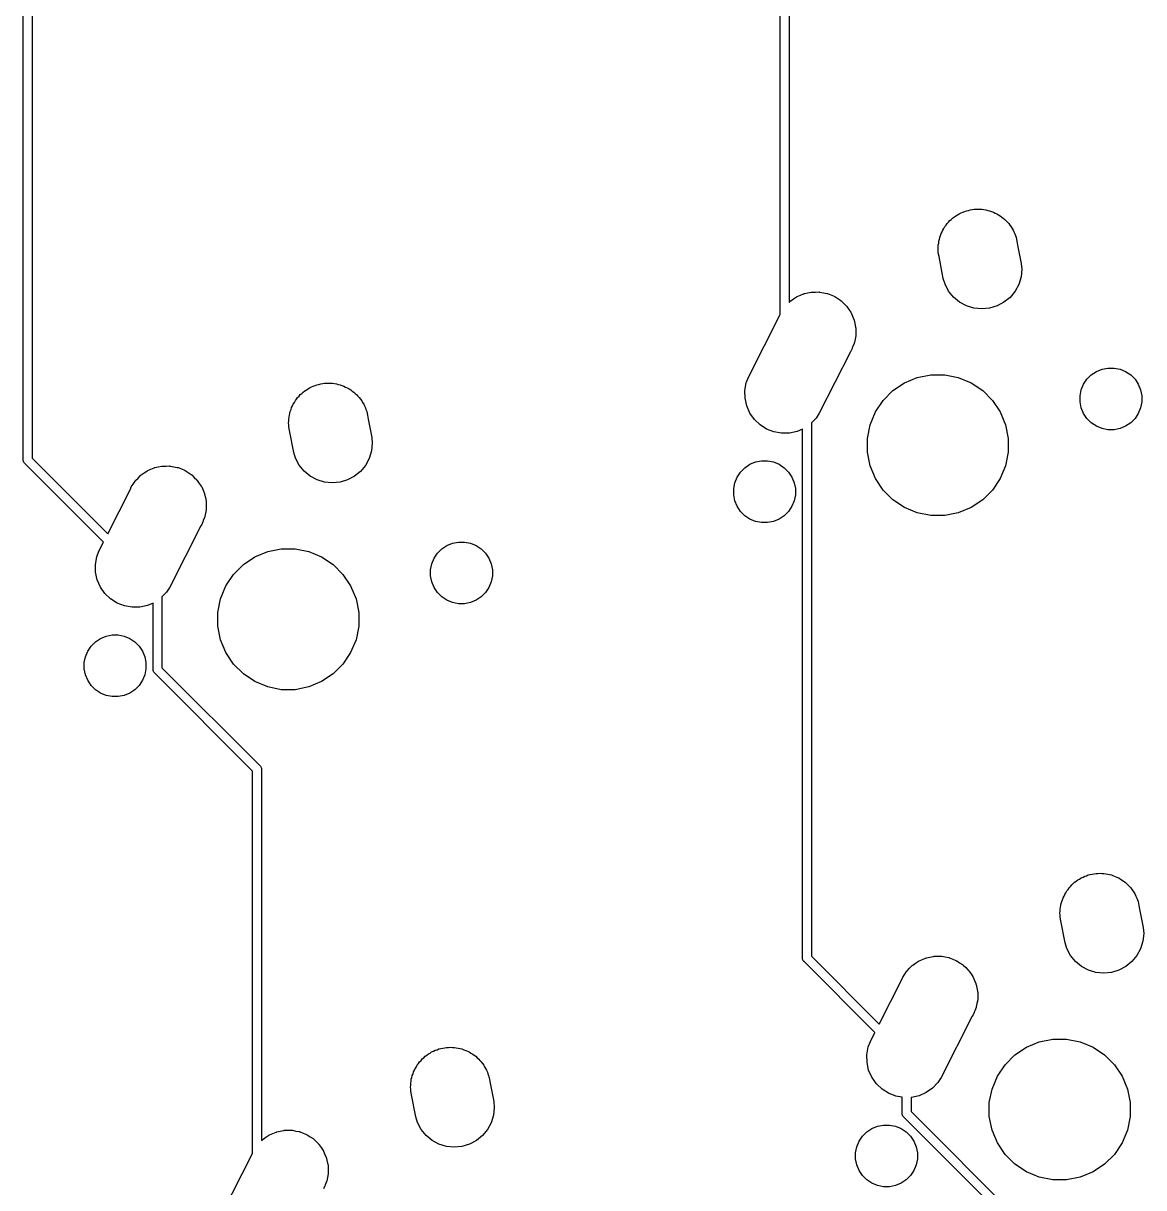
# Model space of a CAD drawing. Extents: x -26.1 to -7.5, y -7.6 to -2.2.
# Drawn here: x -14.13 to -12.88, y -4.789 to -3.49 of the extents above; entities that cross this region are included whole.
import ezdxf

# ---------------------------------------------------------------- set-up
doc = ezdxf.new("R2010")
doc.units = 0
doc.header["$MEASUREMENT"] = 0
doc.layers.add('BLACK', color=7, linetype='CONTINUOUS')

msp = doc.modelspace()

# ---------------------------------------------------------------- linework, layer by layer
at = {"layer": 'BLACK', "linetype": 'CONTINUOUS'}
for p, q in [((-13.2855, -3.81479), (-13.2855, -3.21855)), ((-13.2755, -3.21672), (-13.2755, -3.80133)), ((-14.1297, -3.97704), (-14.1297, -3.23065)), ((-14.1197, -3.22883), (-14.1197, -3.97522)), ((-13.0858, -3.70243), (-13.0837, -3.70156)), ((-13.0837, -3.70156), (-13.0817, -3.7005)), ((-13.0817, -3.7005), (-13.0797, -3.6999)), ((-13.0797, -3.6999), (-13.0778, -3.69909)), ((-13.0778, -3.69909), (-13.0756, -3.69865)), ((-13.0756, -3.69865), (-13.0734, -3.698)), ((-13.0734, -3.698), (-13.0713, -3.6978)), ((-13.0713, -3.6978), (-13.0692, -3.69739)), ((-13.0692, -3.69739), (-13.067, -3.69739)), ((-13.067, -3.69739), (-13.0647, -3.69717)), ((-13.0647, -3.69717), (-13.0626, -3.69739)), ((-13.0626, -3.69739), (-13.0605, -3.69739)), ((-13.0605, -3.69739), (-13.0583, -3.69783)), ((-13.0583, -3.69783), (-13.056, -3.69806)), ((-13.056, -3.69806), (-13.054, -3.69868)), ((-13.054, -3.69868), (-13.0519, -3.69909)), ((-13.0519, -3.69909), (-13.0498, -3.69995)), ((-13.0498, -3.69995), (-13.0477, -3.70062)), ((-13.0477, -3.70062), (-13.0458, -3.70162)), ((-13.0458, -3.70162), (-13.0439, -3.70243)), ((-13.1004, -3.7152), (-13.0993, -3.71344)), ((-13.0993, -3.71344), (-13.0977, -3.71184)), ((-13.0977, -3.71184), (-13.0962, -3.7101)), ((-13.0962, -3.7101), (-13.0946, -3.70877)), ((-13.0946, -3.70877), (-13.0931, -3.70727)), ((-13.0931, -3.70727), (-13.0912, -3.70602)), ((-13.0912, -3.70602), (-13.0895, -3.70459)), ((-13.0895, -3.70459), (-13.0876, -3.7036)), ((-13.0876, -3.7036), (-13.0858, -3.70243)), ((-13.0439, -3.70243), (-13.042, -3.70368)), ((-13.042, -3.70368), (-13.04, -3.70476)), ((-13.04, -3.70476), (-13.0384, -3.7061)), ((-13.0384, -3.7061), (-13.0366, -3.70727)), ((-13.0366, -3.70727), (-13.035, -3.70887)), ((-13.035, -3.70887), (-13.0333, -3.71031)), ((-13.0333, -3.71031), (-13.0319, -3.71195)), ((-13.0319, -3.71195), (-13.0304, -3.71344)), ((-13.0304, -3.71344), (-13.0292, -3.71532)), ((-13.1074, -3.72876), (-13.1066, -3.72667)), ((-13.1066, -3.72667), (-13.1059, -3.72451)), ((-13.1059, -3.72451), (-13.1049, -3.72265)), ((-13.1049, -3.72265), (-13.1041, -3.7207)), ((-13.1041, -3.7207), (-13.1028, -3.71882)), ((-13.1028, -3.71882), (-13.1018, -3.71683)), ((-13.1018, -3.71683), (-13.1004, -3.7152)), ((-13.0292, -3.71532), (-13.0278, -3.71708)), ((-13.0278, -3.71708), (-13.0268, -3.71894)), ((-13.0268, -3.71894), (-13.0256, -3.7207)), ((-13.0256, -3.7207), (-13.0247, -3.72279)), ((-13.0247, -3.72279), (-13.0237, -3.72479)), ((-13.0237, -3.72479), (-13.0231, -3.72681)), ((-13.0231, -3.72681), (-13.0223, -3.72876)), ((-13.1094, -3.74153), (-13.1091, -3.73943)), ((-13.1091, -3.73731), (-13.1087, -3.7351)), ((-13.1091, -3.73943), (-13.1091, -3.73731)), ((-13.1087, -3.7351), (-13.1085, -3.73285)), ((-13.1085, -3.73285), (-13.1079, -3.73083)), ((-13.1079, -3.73083), (-13.1074, -3.72876)), ((-13.0223, -3.72876), (-13.0218, -3.73098)), ((-13.0218, -3.73098), (-13.0218, -3.73105)), ((-13.0218, -3.73105), (-13.0214, -3.7331)), ((-13.0214, -3.7331), (-13.0206, -3.73731)), ((-13.0206, -3.73731), (-13.0206, -3.73739)), ((-13.0206, -3.73739), (-13.0166, -3.75778)), ((-13.1091, -3.74378), (-13.1094, -3.74153)), ((-13.1091, -3.74604), (-13.1091, -3.74378)), ((-13.1083, -3.75025), (-13.1091, -3.74604)), ((-13.1035, -3.77477), (-13.1083, -3.75025)), ((-13.016, -3.76429), (-13.0168, -3.77297)), ((-13.0166, -3.75778), (-13.016, -3.76429)), ((-13.1016, -3.78103), (-13.1035, -3.77477)), ((-13.0168, -3.77297), (-13.0194, -3.78131)), ((-13.2629, -3.79336), (-13.2593, -3.7918)), ((-13.2593, -3.7918), (-13.2589, -3.7917)), ((-13.2589, -3.7917), (-13.2584, -3.79151)), ((-13.2584, -3.79151), (-13.2546, -3.79076)), ((-13.2546, -3.79076), (-13.2508, -3.78992)), ((-13.2508, -3.78992), (-13.2503, -3.78991)), ((-13.2503, -3.78991), (-13.2499, -3.78981)), ((-13.2499, -3.78981), (-13.246, -3.78981)), ((-13.246, -3.78981), (-13.2421, -3.78973)), ((-13.2421, -3.78973), (-13.2416, -3.78981)), ((-13.2416, -3.78981), (-13.2411, -3.78981)), ((-13.2411, -3.78981), (-13.2373, -3.79057)), ((-13.2373, -3.79057), (-13.2335, -3.79125)), ((-13.2335, -3.79125), (-13.2331, -3.79142)), ((-13.2331, -3.79142), (-13.2326, -3.79151)), ((-13.2326, -3.79151), (-13.229, -3.793)), ((-13.229, -3.793), (-13.2254, -3.79441)), ((-13.0976, -3.78874), (-13.1016, -3.78103)), ((-13.092, -3.7955), (-13.0976, -3.78874)), ((-13.0235, -3.78899), (-13.0291, -3.79572)), ((-13.0194, -3.78131), (-13.0235, -3.78899)), ((-13.2755, -3.80133), (-13.2745, -3.80031)), ((-13.2745, -3.80031), (-13.2741, -3.80004)), ((-13.2741, -3.80004), (-13.2737, -3.7997)), ((-13.2737, -3.7997), (-13.2705, -3.79754)), ((-13.2705, -3.79754), (-13.2673, -3.79531)), ((-13.2673, -3.79531), (-13.2669, -3.79512)), ((-13.2669, -3.79512), (-13.2665, -3.79485)), ((-13.2665, -3.79485), (-13.2629, -3.79336)), ((-13.2254, -3.79441), (-13.225, -3.79467)), ((-13.225, -3.79467), (-13.2245, -3.79485)), ((-13.2245, -3.79485), (-13.2213, -3.79702)), ((-13.2213, -3.79702), (-13.218, -3.79911)), ((-13.218, -3.79911), (-13.2177, -3.79944)), ((-13.2177, -3.79944), (-13.2173, -3.7997)), ((-13.2173, -3.7997), (-13.2145, -3.80245)), ((-13.2145, -3.80245), (-13.2117, -3.80514)), ((-13.2117, -3.80514), (-13.2114, -3.80553)), ((-13.2114, -3.80553), (-13.2111, -3.80587)), ((-13.2111, -3.80587), (-13.2089, -3.8091)), ((-13.0853, -3.80106), (-13.092, -3.7955)), ((-13.0776, -3.8052), (-13.0853, -3.80106)), ((-13.0693, -3.80776), (-13.0776, -3.8052)), ((-13.0436, -3.80532), (-13.0519, -3.80782)), ((-13.0359, -3.80123), (-13.0436, -3.80532)), ((-13.0291, -3.79572), (-13.0359, -3.80123)), ((-13.3209, -3.88488), (-13.2858, -3.81558)), ((-13.2858, -3.81558), (-13.2855, -3.81479)), ((-13.2089, -3.8091), (-13.2067, -3.81229)), ((-13.2067, -3.81229), (-13.2065, -3.81273)), ((-13.2065, -3.81273), (-13.2063, -3.81312)), ((-13.2063, -3.81312), (-13.2048, -3.81672)), ((-13.2048, -3.81672), (-13.2032, -3.82028)), ((-13.0606, -3.80865), (-13.0693, -3.80776)), ((-13.0519, -3.80782), (-13.0606, -3.80865)), ((-13.2032, -3.82028), (-13.2031, -3.82074)), ((-13.2031, -3.82074), (-13.2029, -3.82118)), ((-13.2029, -3.82118), (-13.2022, -3.825)), ((-13.2022, -3.825), (-13.2013, -3.8288)), ((-13.2013, -3.8288), (-13.2013, -3.82927)), ((-13.2013, -3.82927), (-13.2012, -3.82974)), ((-13.2012, -3.82974), (-13.2012, -3.83363)), ((-13.202, -3.84228), (-13.2027, -3.84611)), ((-13.2012, -3.83847), (-13.202, -3.84228)), ((-13.2012, -3.83363), (-13.2011, -3.83752)), ((-13.2011, -3.83752), (-13.2012, -3.83799)), ((-13.2012, -3.83799), (-13.2012, -3.83847)), ((-13.2072, -3.85651), (-13.2419, -3.92495)), ((-13.2063, -3.85508), (-13.2072, -3.85651)), ((-13.2052, -3.85263), (-13.2063, -3.85508)), ((-13.205, -3.8522), (-13.2052, -3.85263)), ((-13.2044, -3.85061), (-13.205, -3.8522)), ((-13.2029, -3.84702), (-13.2044, -3.85061)), ((-13.2028, -3.84656), (-13.2029, -3.84702)), ((-13.2027, -3.84611), (-13.2028, -3.84656)), ((-13.1326, -3.88526), (-13.1174, -3.88224)), ((-13.1174, -3.88224), (-13.102, -3.88224)), ((-13.102, -3.88224), (-13.0868, -3.88526)), ((-12.9433, -3.88702), (-12.9385, -3.88222)), ((-12.9385, -3.88222), (-12.9328, -3.87845)), ((-12.9328, -3.87845), (-12.9265, -3.87586)), ((-12.9265, -3.87586), (-12.9199, -3.87453)), ((-12.9199, -3.87453), (-12.9131, -3.87453)), ((-12.9131, -3.87453), (-12.9064, -3.87586)), ((-12.9064, -3.87586), (-12.9002, -3.87845)), ((-12.9002, -3.87845), (-12.8945, -3.88222)), ((-12.8945, -3.88222), (-12.8897, -3.88702)), ((-13.812, -3.89771), (-13.8103, -3.89654)), ((-13.8103, -3.89654), (-13.8082, -3.89567)), ((-13.8082, -3.89567), (-13.8062, -3.89462)), ((-13.8062, -3.89462), (-13.8042, -3.89401)), ((-13.8042, -3.89401), (-13.8022, -3.8932)), ((-13.8022, -3.8932), (-13.8, -3.89276)), ((-13.8, -3.89276), (-13.7978, -3.89211)), ((-13.7978, -3.89211), (-13.7957, -3.89191)), ((-13.7957, -3.89191), (-13.7937, -3.8915)), ((-13.7937, -3.8915), (-13.7914, -3.8915)), ((-13.7914, -3.8915), (-13.7891, -3.89129)), ((-13.7891, -3.89129), (-13.787, -3.8915)), ((-13.787, -3.8915), (-13.7849, -3.8915)), ((-13.7849, -3.8915), (-13.7827, -3.89194)), ((-13.7827, -3.89194), (-13.7805, -3.89217)), ((-13.7805, -3.89217), (-13.7784, -3.89279)), ((-13.7784, -3.89279), (-13.7764, -3.8932)), ((-13.7764, -3.8932), (-13.7743, -3.89407)), ((-13.7743, -3.89407), (-13.7721, -3.89473)), ((-13.7721, -3.89473), (-13.7703, -3.89573)), ((-13.7703, -3.89573), (-13.7683, -3.89654)), ((-13.7683, -3.89654), (-13.7664, -3.8978)), ((-13.3248, -3.89956), (-13.3233, -3.89097)), ((-13.3233, -3.89097), (-13.3209, -3.88488)), ((-13.1597, -3.89977), (-13.1469, -3.89118)), ((-13.1469, -3.89118), (-13.1326, -3.88526)), ((-13.0868, -3.88526), (-13.0725, -3.89118)), ((-13.0725, -3.89118), (-13.0596, -3.89977)), ((-12.9496, -3.89893), (-12.947, -3.89266)), ((-12.947, -3.89266), (-12.9433, -3.88702)), ((-12.8897, -3.88702), (-12.886, -3.89266)), ((-12.886, -3.89266), (-12.8834, -3.89893)), ((-13.8262, -3.91094), (-13.8249, -3.90931)), ((-13.8249, -3.90931), (-13.8237, -3.90756)), ((-13.8237, -3.90756), (-13.8221, -3.90596)), ((-13.8221, -3.90596), (-13.8207, -3.90421)), ((-13.8207, -3.90421), (-13.819, -3.90288)), ((-13.819, -3.90288), (-13.8175, -3.90139)), ((-13.8175, -3.90139), (-13.8157, -3.90013)), ((-13.8157, -3.90013), (-13.8139, -3.8987)), ((-13.8139, -3.8987), (-13.812, -3.89771)), ((-13.7664, -3.8978), (-13.7644, -3.89887)), ((-13.7644, -3.89887), (-13.7628, -3.90022)), ((-13.7628, -3.90022), (-13.7611, -3.90139)), ((-13.7611, -3.90139), (-13.7595, -3.90299)), ((-13.7595, -3.90299), (-13.7577, -3.90443)), ((-13.7577, -3.90443), (-13.7564, -3.90606)), ((-13.7564, -3.90606), (-13.7549, -3.90756)), ((-13.7549, -3.90756), (-13.7536, -3.90944)), ((-13.7536, -3.90944), (-13.7522, -3.91119)), ((-13.3246, -3.90828), (-13.3248, -3.89956)), ((-13.3228, -3.9168), (-13.3246, -3.90828)), ((-13.1707, -3.9107), (-13.1597, -3.89977)), ((-13.0596, -3.89977), (-13.0487, -3.9107)), ((-12.9509, -3.90559), (-12.9496, -3.89893)), ((-12.9509, -3.91237), (-12.9509, -3.90559)), ((-12.8834, -3.89893), (-12.882, -3.90559)), ((-12.882, -3.90559), (-12.882, -3.91237)), ((-13.8323, -3.92494), (-13.8319, -3.92287)), ((-13.8319, -3.92287), (-13.831, -3.92078)), ((-13.831, -3.92078), (-13.8304, -3.91862)), ((-13.8304, -3.91862), (-13.8294, -3.91676)), ((-13.8294, -3.91676), (-13.8285, -3.91481)), ((-13.8285, -3.91481), (-13.8273, -3.91293)), ((-13.8273, -3.91293), (-13.8262, -3.91094)), ((-13.7522, -3.91119), (-13.7512, -3.91306)), ((-13.7512, -3.91306), (-13.75, -3.91481)), ((-13.75, -3.91481), (-13.7492, -3.9169)), ((-13.7492, -3.9169), (-13.7481, -3.9189)), ((-13.7481, -3.9189), (-13.7475, -3.92092)), ((-13.7475, -3.92092), (-13.7467, -3.92287)), ((-13.7467, -3.92287), (-13.7463, -3.92509)), ((-13.3192, -3.92479), (-13.3228, -3.9168)), ((-13.1792, -3.92356), (-13.1707, -3.9107)), ((-13.0487, -3.9107), (-13.0401, -3.92356)), ((-12.9496, -3.91903), (-12.9509, -3.91237)), ((-12.947, -3.9253), (-12.9496, -3.91903)), ((-12.8834, -3.91903), (-12.886, -3.9253)), ((-12.882, -3.91237), (-12.8834, -3.91903)), ((-13.8338, -3.93564), (-13.8336, -3.93354)), ((-13.8336, -3.93789), (-13.8338, -3.93564)), ((-13.8336, -3.93143), (-13.8331, -3.92921)), ((-13.8336, -3.93354), (-13.8336, -3.93143)), ((-13.8331, -3.92921), (-13.8329, -3.92696)), ((-13.8329, -3.92696), (-13.8323, -3.92494)), ((-13.7463, -3.92509), (-13.7462, -3.92516)), ((-13.7462, -3.92516), (-13.7458, -3.92721)), ((-13.7458, -3.92721), (-13.745, -3.93143)), ((-13.745, -3.93143), (-13.745, -3.93151)), ((-13.745, -3.93151), (-13.741, -3.9519)), ((-13.3142, -3.93194), (-13.3192, -3.92479)), ((-13.3079, -3.93797), (-13.3142, -3.93194)), ((-13.2455, -3.93047), (-13.2505, -3.93578)), ((-13.2505, -3.93578), (-13.2505, -4.53081)), ((-13.2419, -3.92495), (-13.2455, -3.93047)), ((-13.1852, -3.93785), (-13.1792, -3.92356)), ((-13.0401, -3.92356), (-13.0342, -3.93785)), ((-12.9433, -3.93094), (-12.947, -3.9253)), ((-12.9385, -3.93574), (-12.9433, -3.93094)), ((-12.9328, -3.93951), (-12.9385, -3.93574)), ((-12.8945, -3.93574), (-12.9002, -3.93951)), ((-12.8897, -3.93094), (-12.8945, -3.93574)), ((-12.886, -3.9253), (-12.8897, -3.93094)), ((-13.8336, -3.94015), (-13.8336, -3.93789)), ((-13.8328, -3.94437), (-13.8336, -3.94015)), ((-13.828, -3.96888), (-13.8328, -3.94437)), ((-13.3006, -3.94266), (-13.3079, -3.93797)), ((-13.2925, -3.94583), (-13.3006, -3.94266)), ((-13.2839, -3.94735), (-13.2925, -3.94583)), ((-13.2751, -3.94716), (-13.2839, -3.94735)), ((-13.2666, -3.94528), (-13.2751, -3.94716)), ((-13.2605, -3.9426), (-13.2666, -3.94528)), ((-13.2605, -4.53264), (-13.2605, -3.9426)), ((-13.1882, -3.95301), (-13.1852, -3.93785)), ((-13.0342, -3.93785), (-13.0312, -3.95301)), ((-12.9265, -3.94211), (-12.9328, -3.93951)), ((-12.9199, -3.94343), (-12.9265, -3.94211)), ((-12.9131, -3.94343), (-12.9199, -3.94343)), ((-12.9064, -3.94211), (-12.9131, -3.94343)), ((-12.9002, -3.93951), (-12.9064, -3.94211)), ((-13.7404, -3.95841), (-13.7413, -3.96709)), ((-13.741, -3.9519), (-13.7404, -3.95841)), ((-13.1882, -3.96848), (-13.1882, -3.95301)), ((-13.0312, -3.95301), (-13.0312, -3.96848)), ((-13.8261, -3.97515), (-13.828, -3.96888)), ((-13.7413, -3.96709), (-13.7438, -3.97543)), ((-13.1852, -3.98364), (-13.1882, -3.96848)), ((-13.0312, -3.96848), (-13.0342, -3.98364)), ((-14.1297, -3.97729), (-14.1297, -3.97704)), ((-14.1297, -3.97753), (-14.1297, -3.97729)), ((-14.1296, -3.97827), (-14.1297, -3.97753)), ((-14.1293, -3.97921), (-14.1296, -3.97827)), ((-14.1289, -3.98008), (-14.1293, -3.97921)), ((-14.1283, -3.98084), (-14.1289, -3.98008)), ((-14.1281, -3.981), (-14.1283, -3.98084)), ((-14.0402, -4.06883), (-14.1281, -3.981)), ((-14.1197, -3.97522), (-14.0355, -4.05945)), ((-13.9909, -3.98897), (-13.9873, -3.98748)), ((-13.9873, -3.98748), (-13.9838, -3.98591)), ((-13.9838, -3.98591), (-13.9833, -3.98581)), ((-13.9833, -3.98581), (-13.9829, -3.98563)), ((-13.9829, -3.98563), (-13.9791, -3.98487)), ((-13.9791, -3.98487), (-13.9753, -3.98403)), ((-13.9753, -3.98403), (-13.9748, -3.98402)), ((-13.9748, -3.98402), (-13.9743, -3.98393)), ((-13.9743, -3.98393), (-13.9704, -3.98393)), ((-13.9704, -3.98393), (-13.9665, -3.98384)), ((-13.9665, -3.98384), (-13.9661, -3.98393)), ((-13.9661, -3.98393), (-13.9656, -3.98393)), ((-13.9656, -3.98393), (-13.9618, -3.98469)), ((-13.9618, -3.98469), (-13.958, -3.98536)), ((-13.958, -3.98536), (-13.9575, -3.98554)), ((-13.9575, -3.98554), (-13.957, -3.98563)), ((-13.957, -3.98563), (-13.9534, -3.98712)), ((-13.9534, -3.98712), (-13.9498, -3.98853)), ((-13.822, -3.98286), (-13.8261, -3.97515)), ((-13.8165, -3.98962), (-13.822, -3.98286)), ((-13.748, -3.98311), (-13.7535, -3.98983)), ((-13.7438, -3.97543), (-13.748, -3.98311)), ((-13.3296, -3.99055), (-13.3248, -3.98575)), ((-13.3248, -3.98575), (-13.3192, -3.98198)), ((-13.3192, -3.98198), (-13.3129, -3.97938)), ((-13.3129, -3.97938), (-13.3063, -3.97806)), ((-13.3063, -3.97806), (-13.2995, -3.97806)), ((-13.2995, -3.97806), (-13.2928, -3.97938)), ((-13.2928, -3.97938), (-13.2865, -3.98198)), ((-13.2865, -3.98198), (-13.2809, -3.98575)), ((-13.2809, -3.98575), (-13.2761, -3.99055)), ((-13.1792, -3.99793), (-13.1852, -3.98364)), ((-13.0342, -3.98364), (-13.0401, -3.99793)), ((-14.007, -4.004), (-14.005, -4.00073)), ((-14.005, -4.00073), (-14.0046, -4.00038)), ((-14.0046, -4.00038), (-14.0044, -3.99998)), ((-14.0044, -3.99998), (-14.0016, -3.99723)), ((-14.0016, -3.99723), (-13.9989, -3.99443)), ((-13.9989, -3.99443), (-13.9985, -3.99415)), ((-13.9985, -3.99415), (-13.9982, -3.99381)), ((-13.9982, -3.99381), (-13.995, -3.99165)), ((-13.995, -3.99165), (-13.9918, -3.98943)), ((-13.9918, -3.98943), (-13.9913, -3.98923)), ((-13.9913, -3.98923), (-13.9909, -3.98897)), ((-13.9498, -3.98853), (-13.9494, -3.98878)), ((-13.9494, -3.98878), (-13.949, -3.98897)), ((-13.949, -3.98897), (-13.9457, -3.99113)), ((-13.9457, -3.99113), (-13.9425, -3.99322)), ((-13.9425, -3.99322), (-13.9421, -3.99355)), ((-13.9421, -3.99355), (-13.9417, -3.99381)), ((-13.9417, -3.99381), (-13.939, -3.99657)), ((-13.939, -3.99657), (-13.9362, -3.99926)), ((-13.9362, -3.99926), (-13.9359, -3.99965)), ((-13.9359, -3.99965), (-13.9356, -3.99998)), ((-13.9356, -3.99998), (-13.9334, -4.00322)), ((-13.8098, -3.99518), (-13.8165, -3.98962)), ((-13.8021, -3.99931), (-13.8098, -3.99518)), ((-13.7937, -4.00188), (-13.8021, -3.99931)), ((-13.768, -3.99943), (-13.7764, -4.00194)), ((-13.7603, -3.99534), (-13.768, -3.99943)), ((-13.7535, -3.98983), (-13.7603, -3.99534)), ((-13.336, -4.00246), (-13.3334, -3.99619)), ((-13.3334, -3.99619), (-13.3296, -3.99055)), ((-13.2761, -3.99055), (-13.2723, -3.99619)), ((-13.2723, -3.99619), (-13.2697, -4.00246)), ((-13.1707, -4.01078), (-13.1792, -3.99793)), ((-13.0401, -3.99793), (-13.0487, -4.01078)), ((-14.0355, -4.05945), (-14.0102, -4.0097)), ((-14.0102, -4.0097), (-14.0092, -4.00724)), ((-14.0092, -4.00724), (-14.007, -4.004)), ((-13.9334, -4.00322), (-13.9312, -4.0064)), ((-13.9312, -4.0064), (-13.931, -4.00684)), ((-13.931, -4.00684), (-13.9307, -4.00724)), ((-13.9307, -4.00724), (-13.9292, -4.01083)), ((-13.9292, -4.01083), (-13.9277, -4.01439)), ((-13.7851, -4.00276), (-13.7937, -4.00188)), ((-13.7764, -4.00194), (-13.7851, -4.00276)), ((-13.3373, -4.00911), (-13.336, -4.00246)), ((-13.3373, -4.0159), (-13.3373, -4.00911)), ((-13.2697, -4.00246), (-13.2684, -4.00911)), ((-13.2684, -4.00911), (-13.2684, -4.0159)), ((-13.1597, -4.02172), (-13.1707, -4.01078)), ((-13.0487, -4.01078), (-13.0596, -4.02172)), ((-13.9277, -4.01439), (-13.9275, -4.01486)), ((-13.9275, -4.01486), (-13.9274, -4.0153)), ((-13.9274, -4.0153), (-13.9266, -4.01911)), ((-13.9266, -4.01911), (-13.9258, -4.02291)), ((-13.9258, -4.02291), (-13.9258, -4.02339)), ((-13.9258, -4.02339), (-13.9257, -4.02386)), ((-13.9257, -4.02386), (-13.9257, -4.02775)), ((-13.336, -4.02256), (-13.3373, -4.0159)), ((-13.3334, -4.02883), (-13.336, -4.02256)), ((-13.2697, -4.02256), (-13.2723, -4.02883)), ((-13.2684, -4.0159), (-13.2697, -4.02256)), ((-13.1469, -4.03031), (-13.1597, -4.02172)), ((-13.0596, -4.02172), (-13.0725, -4.03031)), ((-13.9264, -4.03639), (-13.9271, -4.04022)), ((-13.9257, -4.03258), (-13.9264, -4.03639)), ((-13.9257, -4.02775), (-13.9256, -4.03163)), ((-13.9256, -4.03163), (-13.9257, -4.0321)), ((-13.9257, -4.0321), (-13.9257, -4.03258)), ((-13.3296, -4.03447), (-13.3334, -4.02883)), ((-13.3248, -4.03927), (-13.3296, -4.03447)), ((-13.3192, -4.04304), (-13.3248, -4.03927)), ((-13.2809, -4.03927), (-13.2865, -4.04304)), ((-13.2761, -4.03447), (-13.2809, -4.03927)), ((-13.2723, -4.02883), (-13.2761, -4.03447)), ((-13.1326, -4.03623), (-13.1469, -4.03031)), ((-13.1174, -4.03924), (-13.1326, -4.03623)), ((-13.102, -4.03924), (-13.1174, -4.03924)), ((-13.0868, -4.03623), (-13.102, -4.03924)), ((-13.0725, -4.03031), (-13.0868, -4.03623)), ((-13.9317, -4.05062), (-13.9664, -4.11907)), ((-13.9307, -4.0492), (-13.9317, -4.05062)), ((-13.9297, -4.04674), (-13.9307, -4.0492)), ((-13.9295, -4.04632), (-13.9297, -4.04674)), ((-13.9289, -4.04473), (-13.9295, -4.04632)), ((-13.9274, -4.04114), (-13.9289, -4.04473)), ((-13.9273, -4.04067), (-13.9274, -4.04114)), ((-13.9271, -4.04022), (-13.9273, -4.04067)), ((-13.3129, -4.04563), (-13.3192, -4.04304)), ((-13.3063, -4.04696), (-13.3129, -4.04563)), ((-13.2995, -4.04696), (-13.3063, -4.04696)), ((-13.2928, -4.04563), (-13.2995, -4.04696)), ((-13.2865, -4.04304), (-13.2928, -4.04563)), ((-14.0454, -4.07899), (-14.0402, -4.06883)), ((-13.857, -4.07937), (-13.8419, -4.07636)), ((-13.8419, -4.07636), (-13.8264, -4.07636)), ((-13.8264, -4.07636), (-13.8112, -4.07937)), ((-13.6677, -4.08113), (-13.6629, -4.07634)), ((-13.6629, -4.07634), (-13.6573, -4.07257)), ((-13.6573, -4.07257), (-13.651, -4.06997)), ((-13.651, -4.06997), (-13.6443, -4.06865)), ((-13.6443, -4.06865), (-13.6375, -4.06865)), ((-13.6375, -4.06865), (-13.6309, -4.06997)), ((-13.6309, -4.06997), (-13.6246, -4.07257)), ((-13.6246, -4.07257), (-13.619, -4.07634)), ((-13.619, -4.07634), (-13.6142, -4.08113)), ((-14.0493, -4.09367), (-14.0478, -4.08508)), ((-14.0478, -4.08508), (-14.0454, -4.07899)), ((-13.8842, -4.09388), (-13.8713, -4.08529)), ((-13.8713, -4.08529), (-13.857, -4.07937)), ((-13.8112, -4.07937), (-13.7969, -4.08529)), ((-13.7969, -4.08529), (-13.7841, -4.09388)), ((-13.6741, -4.09305), (-13.6715, -4.08678)), ((-13.6715, -4.08678), (-13.6677, -4.08113)), ((-13.6142, -4.08113), (-13.6104, -4.08678)), ((-13.6104, -4.08678), (-13.6078, -4.09305)), ((-14.0491, -4.1024), (-14.0493, -4.09367)), ((-14.0472, -4.11092), (-14.0491, -4.1024)), ((-13.8951, -4.10482), (-13.8842, -4.09388)), ((-13.7841, -4.09388), (-13.7732, -4.10482)), ((-13.6754, -4.0997), (-13.6741, -4.09305)), ((-13.6754, -4.10649), (-13.6754, -4.0997)), ((-13.6078, -4.09305), (-13.6065, -4.0997)), ((-13.6065, -4.0997), (-13.6065, -4.10649)), ((-14.0437, -4.1189), (-14.0472, -4.11092)), ((-13.9096, -4.13196), (-13.9037, -4.11767)), ((-13.9037, -4.11767), (-13.8951, -4.10482)), ((-13.7732, -4.10482), (-13.7646, -4.11767)), ((-13.7646, -4.11767), (-13.7586, -4.13196)), ((-13.6741, -4.11314), (-13.6754, -4.10649)), ((-13.6715, -4.11941), (-13.6741, -4.11314)), ((-13.6078, -4.11314), (-13.6104, -4.11941)), ((-13.6065, -4.10649), (-13.6078, -4.11314)), ((-14.0387, -4.12605), (-14.0437, -4.1189)), ((-14.0324, -4.13209), (-14.0387, -4.12605)), ((-13.9699, -4.12458), (-13.975, -4.12989)), ((-13.975, -4.12989), (-13.975, -4.20894)), ((-13.9664, -4.11907), (-13.9699, -4.12458)), ((-13.6677, -4.12505), (-13.6715, -4.11941)), ((-13.6629, -4.12985), (-13.6677, -4.12505)), ((-13.6573, -4.13362), (-13.6629, -4.12985)), ((-13.619, -4.12985), (-13.6246, -4.13362)), ((-13.6142, -4.12505), (-13.619, -4.12985)), ((-13.6104, -4.11941), (-13.6142, -4.12505)), ((-14.025, -4.13678), (-14.0324, -4.13209)), ((-14.0169, -4.13994), (-14.025, -4.13678)), ((-14.0083, -4.14146), (-14.0169, -4.13994)), ((-13.9996, -4.14128), (-14.0083, -4.14146)), ((-13.9911, -4.13939), (-13.9996, -4.14128)), ((-13.985, -4.13672), (-13.9911, -4.13939)), ((-13.985, -4.21077), (-13.985, -4.13672)), ((-13.9126, -4.14713), (-13.9096, -4.13196)), ((-13.7586, -4.13196), (-13.7556, -4.14713)), ((-13.651, -4.13622), (-13.6573, -4.13362)), ((-13.6443, -4.13754), (-13.651, -4.13622)), ((-13.6375, -4.13754), (-13.6443, -4.13754)), ((-13.6309, -4.13622), (-13.6375, -4.13754)), ((-13.6246, -4.13362), (-13.6309, -4.13622)), ((-13.9126, -4.16259), (-13.9126, -4.14713)), ((-13.7556, -4.14713), (-13.7556, -4.16259)), ((-13.9096, -4.17776), (-13.9126, -4.16259)), ((-13.7556, -4.16259), (-13.7586, -4.17776)), ((-14.0541, -4.18466), (-14.0493, -4.17986)), ((-14.0493, -4.17986), (-14.0436, -4.17609)), ((-14.0436, -4.17609), (-14.0374, -4.1735)), ((-14.0374, -4.1735), (-14.0307, -4.17217)), ((-14.0307, -4.17217), (-14.0239, -4.17217)), ((-14.0239, -4.17217), (-14.0173, -4.1735)), ((-14.0173, -4.1735), (-14.011, -4.17609)), ((-14.011, -4.17609), (-14.0054, -4.17986)), ((-14.0054, -4.17986), (-14.0006, -4.18466)), ((-13.9037, -4.19204), (-13.9096, -4.17776)), ((-13.7586, -4.17776), (-13.7646, -4.19204)), ((-14.0604, -4.19657), (-14.0578, -4.1903)), ((-14.0578, -4.1903), (-14.0541, -4.18466)), ((-14.0006, -4.18466), (-13.9968, -4.1903)), ((-13.9968, -4.1903), (-13.9942, -4.19657)), ((-13.8951, -4.2049), (-13.9037, -4.19204)), ((-13.7646, -4.19204), (-13.7732, -4.2049)), ((-14.0618, -4.20323), (-14.0604, -4.19657)), ((-14.0618, -4.21002), (-14.0618, -4.20323)), ((-13.9942, -4.19657), (-13.9929, -4.20323)), ((-13.9929, -4.20323), (-13.9929, -4.21002)), ((-13.8842, -4.21583), (-13.8951, -4.2049)), ((-13.7732, -4.2049), (-13.7841, -4.21583)), ((-14.0604, -4.21667), (-14.0618, -4.21002)), ((-14.0578, -4.22294), (-14.0604, -4.21667)), ((-13.9942, -4.21667), (-13.9968, -4.22294)), ((-13.9929, -4.21002), (-13.9942, -4.21667)), ((-13.985, -4.21101), (-13.985, -4.21077)), ((-13.985, -4.21126), (-13.985, -4.21101)), ((-13.9849, -4.21199), (-13.985, -4.21126)), ((-13.9846, -4.21293), (-13.9849, -4.21199)), ((-13.9842, -4.2138), (-13.9846, -4.21293)), ((-13.9835, -4.21456), (-13.9842, -4.2138)), ((-13.9833, -4.21472), (-13.9835, -4.21456)), ((-13.8739, -4.32417), (-13.9833, -4.21472)), ((-13.975, -4.20894), (-13.8655, -4.31839)), ((-13.8713, -4.22442), (-13.8842, -4.21583)), ((-13.7841, -4.21583), (-13.7969, -4.22442)), ((-14.0541, -4.22858), (-14.0578, -4.22294)), ((-14.0493, -4.23338), (-14.0541, -4.22858)), ((-14.0436, -4.23715), (-14.0493, -4.23338)), ((-14.0054, -4.23338), (-14.011, -4.23715)), ((-14.0006, -4.22858), (-14.0054, -4.23338)), ((-13.9968, -4.22294), (-14.0006, -4.22858)), ((-13.857, -4.23034), (-13.8713, -4.22442)), ((-13.8419, -4.23336), (-13.857, -4.23034)), ((-13.8264, -4.23336), (-13.8419, -4.23336)), ((-13.8112, -4.23034), (-13.8264, -4.23336)), ((-13.7969, -4.22442), (-13.8112, -4.23034)), ((-14.0374, -4.23975), (-14.0436, -4.23715)), ((-14.0307, -4.24107), (-14.0374, -4.23975)), ((-14.0239, -4.24107), (-14.0307, -4.24107)), ((-14.0173, -4.23975), (-14.0239, -4.24107)), ((-14.011, -4.23715), (-14.0173, -4.23975)), ((-13.8739, -4.7499), (-13.8739, -4.32417)), ((-13.8655, -4.31839), (-13.8653, -4.31855)), ((-13.8653, -4.31855), (-13.8647, -4.31931)), ((-13.8647, -4.31931), (-13.8643, -4.32018)), ((-13.8643, -4.32018), (-13.864, -4.32112)), ((-13.864, -4.32112), (-13.8639, -4.32185)), ((-13.8639, -4.32185), (-13.8639, -4.3221)), ((-13.8639, -4.3221), (-13.8639, -4.32235)), ((-13.8639, -4.32235), (-13.8639, -4.73645)), ((-12.9477, -4.44256), (-12.9457, -4.4415)), ((-12.9457, -4.4415), (-12.9437, -4.4409)), ((-12.9437, -4.4409), (-12.9418, -4.44009)), ((-12.9418, -4.44009), (-12.9396, -4.43965)), ((-12.9396, -4.43965), (-12.9374, -4.439)), ((-12.9374, -4.439), (-12.9353, -4.4388)), ((-12.9353, -4.4388), (-12.9332, -4.43839)), ((-12.9332, -4.43839), (-12.931, -4.43839)), ((-12.931, -4.43839), (-12.9287, -4.43817)), ((-12.9287, -4.43817), (-12.9266, -4.43839)), ((-12.9266, -4.43839), (-12.9245, -4.43839)), ((-12.9245, -4.43839), (-12.9223, -4.43883)), ((-12.9223, -4.43883), (-12.92, -4.43906)), ((-12.92, -4.43906), (-12.918, -4.43968)), ((-12.918, -4.43968), (-12.9159, -4.44009)), ((-12.9159, -4.44009), (-12.9138, -4.44095)), ((-12.9138, -4.44095), (-12.9117, -4.44162)), ((-12.9117, -4.44162), (-12.9098, -4.44262)), ((-12.9644, -4.4562), (-12.9633, -4.45444)), ((-12.9633, -4.45444), (-12.9617, -4.45284)), ((-12.9617, -4.45284), (-12.9602, -4.4511)), ((-12.9602, -4.4511), (-12.9586, -4.44977)), ((-12.9586, -4.44977), (-12.9571, -4.44827)), ((-12.9571, -4.44827), (-12.9552, -4.44702)), ((-12.9552, -4.44702), (-12.9535, -4.44559)), ((-12.9535, -4.44559), (-12.9516, -4.4446)), ((-12.9516, -4.4446), (-12.9498, -4.44343)), ((-12.9498, -4.44343), (-12.9477, -4.44256)), ((-12.9098, -4.44262), (-12.9079, -4.44343)), ((-12.9079, -4.44343), (-12.906, -4.44468)), ((-12.906, -4.44468), (-12.904, -4.44576)), ((-12.904, -4.44576), (-12.9024, -4.4471)), ((-12.9024, -4.4471), (-12.9006, -4.44827)), ((-12.9006, -4.44827), (-12.899, -4.44987)), ((-12.899, -4.44987), (-12.8973, -4.45131)), ((-12.8973, -4.45131), (-12.8959, -4.45295)), ((-12.8959, -4.45295), (-12.8944, -4.45444)), ((-12.8944, -4.45444), (-12.8932, -4.45632)), ((-12.9714, -4.46976), (-12.9706, -4.46767)), ((-12.9706, -4.46767), (-12.9699, -4.46551)), ((-12.9699, -4.46551), (-12.9689, -4.46365)), ((-12.9689, -4.46365), (-12.9681, -4.4617)), ((-12.9681, -4.4617), (-12.9668, -4.45982)), ((-12.9668, -4.45982), (-12.9658, -4.45782)), ((-12.9658, -4.45782), (-12.9644, -4.4562)), ((-12.8932, -4.45632), (-12.8918, -4.45808)), ((-12.8918, -4.45808), (-12.8908, -4.45994)), ((-12.8908, -4.45994), (-12.8896, -4.4617)), ((-12.8896, -4.4617), (-12.8887, -4.46379)), ((-12.8887, -4.46379), (-12.8877, -4.46579)), ((-12.8877, -4.46579), (-12.8871, -4.46781)), ((-12.8871, -4.46781), (-12.8863, -4.46976)), ((-12.9734, -4.48253), (-12.9731, -4.48043)), ((-12.9731, -4.47831), (-12.9727, -4.4761)), ((-12.9731, -4.48043), (-12.9731, -4.47831)), ((-12.9727, -4.4761), (-12.9725, -4.47385)), ((-12.9725, -4.47385), (-12.9719, -4.47183)), ((-12.9719, -4.47183), (-12.9714, -4.46976)), ((-12.8863, -4.46976), (-12.8858, -4.47198)), ((-12.8858, -4.47198), (-12.8858, -4.47205)), ((-12.8858, -4.47205), (-12.8854, -4.4741)), ((-12.8854, -4.4741), (-12.8846, -4.47831)), ((-12.8846, -4.47831), (-12.8846, -4.47839)), ((-12.8846, -4.47839), (-12.8806, -4.49878)), ((-12.9731, -4.48478), (-12.9734, -4.48253)), ((-12.9731, -4.48704), (-12.9731, -4.48478)), ((-12.9723, -4.49125), (-12.9731, -4.48704)), ((-12.9675, -4.51577), (-12.9723, -4.49125)), ((-12.88, -4.50529), (-12.8808, -4.51397)), ((-12.8806, -4.49878), (-12.88, -4.50529)), ((-12.9656, -4.52203), (-12.9675, -4.51577)), ((-12.8808, -4.51397), (-12.8834, -4.52231)), ((-13.2606, -4.53288), (-13.2605, -4.53264)), ((-13.2605, -4.53386), (-13.2606, -4.53288)), ((-13.2505, -4.53081), (-13.175, -4.60633)), ((-13.1269, -4.53436), (-13.1233, -4.5328)), ((-13.1233, -4.5328), (-13.1229, -4.5327)), ((-13.1229, -4.5327), (-13.1224, -4.53251)), ((-13.1224, -4.53251), (-13.1186, -4.53176)), ((-13.1186, -4.53176), (-13.1148, -4.53092)), ((-13.1148, -4.53092), (-13.1143, -4.53091)), ((-13.1143, -4.53091), (-13.1139, -4.53081)), ((-13.1139, -4.53081), (-13.11, -4.53081)), ((-13.11, -4.53081), (-13.1061, -4.53073)), ((-13.1061, -4.53073), (-13.1056, -4.53081)), ((-13.1056, -4.53081), (-13.1051, -4.53081)), ((-13.1051, -4.53081), (-13.1013, -4.53157)), ((-13.1013, -4.53157), (-13.0975, -4.53225)), ((-13.0975, -4.53225), (-13.0971, -4.53242)), ((-13.0971, -4.53242), (-13.0966, -4.53251)), ((-13.0966, -4.53251), (-13.093, -4.534)), ((-12.9616, -4.52974), (-12.9656, -4.52203)), ((-12.956, -4.5365), (-12.9616, -4.52974)), ((-12.8875, -4.52999), (-12.8931, -4.53672)), ((-12.8834, -4.52231), (-12.8875, -4.52999)), ((-13.2602, -4.53481), (-13.2605, -4.53386)), ((-13.2598, -4.53559), (-13.2602, -4.53481)), ((-13.2597, -4.53567), (-13.2598, -4.53559)), ((-13.2591, -4.53644), (-13.2597, -4.53567)), ((-13.2589, -4.53659), (-13.2591, -4.53644)), ((-13.1798, -4.61572), (-13.2589, -4.53659)), ((-13.1439, -4.54687), (-13.1412, -4.54412)), ((-13.1412, -4.54412), (-13.1385, -4.54131)), ((-13.1385, -4.54131), (-13.1381, -4.54104)), ((-13.1381, -4.54104), (-13.1377, -4.5407)), ((-13.1377, -4.5407), (-13.1345, -4.53854)), ((-13.1345, -4.53854), (-13.1313, -4.53631)), ((-13.1313, -4.53631), (-13.1309, -4.53612)), ((-13.1309, -4.53612), (-13.1305, -4.53585)), ((-13.1305, -4.53585), (-13.1269, -4.53436)), ((-13.093, -4.534), (-13.0894, -4.53541)), ((-13.0894, -4.53541), (-13.089, -4.53567)), ((-13.089, -4.53567), (-13.0885, -4.53585)), ((-13.0885, -4.53585), (-13.0853, -4.53802)), ((-13.0853, -4.53802), (-13.082, -4.54011)), ((-13.082, -4.54011), (-13.0817, -4.54044)), ((-13.0817, -4.54044), (-13.0813, -4.5407)), ((-13.0813, -4.5407), (-13.0785, -4.54345)), ((-13.0785, -4.54345), (-13.0757, -4.54614)), ((-13.0757, -4.54614), (-13.0754, -4.54653)), ((-12.9493, -4.54206), (-12.956, -4.5365)), ((-12.9416, -4.5462), (-12.9493, -4.54206)), ((-12.9333, -4.54876), (-12.9416, -4.5462)), ((-12.9076, -4.54632), (-12.9159, -4.54882)), ((-12.8999, -4.54223), (-12.9076, -4.54632)), ((-12.8931, -4.53672), (-12.8999, -4.54223)), ((-13.175, -4.60633), (-13.1498, -4.55658)), ((-13.1498, -4.55658), (-13.1488, -4.55412)), ((-13.1488, -4.55412), (-13.1466, -4.55089)), ((-13.1466, -4.55089), (-13.1445, -4.54761)), ((-13.1445, -4.54761), (-13.1442, -4.54727)), ((-13.1442, -4.54727), (-13.1439, -4.54687)), ((-13.0754, -4.54653), (-13.0751, -4.54687)), ((-13.0751, -4.54687), (-13.0729, -4.5501)), ((-13.0729, -4.5501), (-13.0707, -4.55329)), ((-13.0707, -4.55329), (-13.0705, -4.55373)), ((-13.0705, -4.55373), (-13.0703, -4.55412)), ((-13.0703, -4.55412), (-13.0688, -4.55772)), ((-13.0688, -4.55772), (-13.0672, -4.56128)), ((-12.9246, -4.54965), (-12.9333, -4.54876)), ((-12.9159, -4.54882), (-12.9246, -4.54965)), ((-13.0672, -4.56128), (-13.0671, -4.56174)), ((-13.0671, -4.56174), (-13.0669, -4.56218)), ((-13.0669, -4.56218), (-13.0662, -4.566)), ((-13.0662, -4.566), (-13.0653, -4.5698)), ((-13.0653, -4.5698), (-13.0653, -4.57027)), ((-13.0653, -4.57027), (-13.0652, -4.57074)), ((-13.0652, -4.57074), (-13.0652, -4.57463)), ((-13.066, -4.58328), (-13.0667, -4.58711)), ((-13.0652, -4.57947), (-13.066, -4.58328)), ((-13.0652, -4.57463), (-13.0651, -4.57852)), ((-13.0651, -4.57852), (-13.0652, -4.57899)), ((-13.0652, -4.57899), (-13.0652, -4.57947)), ((-13.0712, -4.59751), (-13.1059, -4.66595)), ((-13.0703, -4.59608), (-13.0712, -4.59751)), ((-13.0692, -4.59363), (-13.0703, -4.59608)), ((-13.069, -4.5932), (-13.0692, -4.59363)), ((-13.0684, -4.59161), (-13.069, -4.5932)), ((-13.0669, -4.58802), (-13.0684, -4.59161)), ((-13.0668, -4.58756), (-13.0669, -4.58802)), ((-13.0667, -4.58711), (-13.0668, -4.58756)), ((-13.1849, -4.62588), (-13.1798, -4.61572)), ((-12.9966, -4.62626), (-12.9814, -4.62324)), ((-12.9814, -4.62324), (-12.966, -4.62324)), ((-12.966, -4.62324), (-12.9508, -4.62626)), ((-13.6743, -4.63754), (-13.6722, -4.63667)), ((-13.6722, -4.63667), (-13.6702, -4.63562)), ((-13.6702, -4.63562), (-13.6682, -4.63501)), ((-13.6682, -4.63501), (-13.6662, -4.6342)), ((-13.6662, -4.6342), (-13.664, -4.63376)), ((-13.664, -4.63376), (-13.6618, -4.63311)), ((-13.6618, -4.63311), (-13.6597, -4.63291)), ((-13.6597, -4.63291), (-13.6577, -4.6325)), ((-13.6577, -4.6325), (-13.6554, -4.6325)), ((-13.6554, -4.6325), (-13.6531, -4.63229)), ((-13.6531, -4.63229), (-13.651, -4.6325)), ((-13.651, -4.6325), (-13.6489, -4.6325)), ((-13.6489, -4.6325), (-13.6467, -4.63294)), ((-13.6467, -4.63294), (-13.6445, -4.63317)), ((-13.6445, -4.63317), (-13.6424, -4.63379)), ((-13.6424, -4.63379), (-13.6404, -4.6342)), ((-13.6404, -4.6342), (-13.6383, -4.63507)), ((-13.6383, -4.63507), (-13.6361, -4.63573)), ((-13.6361, -4.63573), (-13.6343, -4.63673)), ((-13.6343, -4.63673), (-13.6323, -4.63754)), ((-13.1888, -4.64056), (-13.1873, -4.63197)), ((-13.1873, -4.63197), (-13.1849, -4.62588)), ((-13.0237, -4.64077), (-13.0109, -4.63218)), ((-13.0109, -4.63218), (-12.9966, -4.62626)), ((-12.9508, -4.62626), (-12.9365, -4.63218)), ((-12.9365, -4.63218), (-12.9236, -4.64077)), ((-13.6902, -4.65194), (-13.6889, -4.65031)), ((-13.6889, -4.65031), (-13.6877, -4.64856)), ((-13.6877, -4.64856), (-13.6861, -4.64696)), ((-13.6861, -4.64696), (-13.6847, -4.64521)), ((-13.6847, -4.64521), (-13.683, -4.64388)), ((-13.683, -4.64388), (-13.6815, -4.64239)), ((-13.6815, -4.64239), (-13.6797, -4.64113)), ((-13.6797, -4.64113), (-13.6779, -4.6397)), ((-13.6779, -4.6397), (-13.676, -4.63871)), ((-13.676, -4.63871), (-13.6743, -4.63754)), ((-13.6323, -4.63754), (-13.6304, -4.6388)), ((-13.6304, -4.6388), (-13.6284, -4.63987)), ((-13.6284, -4.63987), (-13.6268, -4.64122)), ((-13.6268, -4.64122), (-13.6251, -4.64239)), ((-13.6251, -4.64239), (-13.6235, -4.64399)), ((-13.6235, -4.64399), (-13.6217, -4.64543)), ((-13.6217, -4.64543), (-13.6204, -4.64706)), ((-13.6204, -4.64706), (-13.6189, -4.64856)), ((-13.6189, -4.64856), (-13.6176, -4.65044)), ((-13.1886, -4.64928), (-13.1888, -4.64056)), ((-13.1868, -4.6578), (-13.1886, -4.64928)), ((-13.0347, -4.6517), (-13.0237, -4.64077)), ((-12.9236, -4.64077), (-12.9127, -4.6517)), ((-13.6959, -4.66387), (-13.695, -4.66178)), ((-13.695, -4.66178), (-13.6944, -4.65962)), ((-13.6944, -4.65962), (-13.6934, -4.65776)), ((-13.6934, -4.65776), (-13.6925, -4.65581)), ((-13.6925, -4.65581), (-13.6913, -4.65393)), ((-13.6913, -4.65393), (-13.6902, -4.65194)), ((-13.6176, -4.65044), (-13.6162, -4.65219)), ((-13.6162, -4.65219), (-13.6152, -4.65406)), ((-13.6152, -4.65406), (-13.614, -4.65581)), ((-13.614, -4.65581), (-13.6132, -4.6579)), ((-13.6132, -4.6579), (-13.6121, -4.6599)), ((-13.6121, -4.6599), (-13.6115, -4.66192)), ((-13.6115, -4.66192), (-13.6107, -4.66387)), ((-13.1832, -4.66579), (-13.1868, -4.6578)), ((-13.0432, -4.66456), (-13.0347, -4.6517)), ((-12.9127, -4.6517), (-12.9041, -4.66456)), ((-13.6978, -4.67664), (-13.6976, -4.67454)), ((-13.6976, -4.67243), (-13.6971, -4.67021)), ((-13.6976, -4.67454), (-13.6976, -4.67243)), ((-13.6971, -4.67021), (-13.6969, -4.66796)), ((-13.6969, -4.66796), (-13.6963, -4.66594)), ((-13.6963, -4.66594), (-13.6959, -4.66387)), ((-13.6107, -4.66387), (-13.6103, -4.66609)), ((-13.6103, -4.66609), (-13.6102, -4.66616)), ((-13.6102, -4.66616), (-13.6098, -4.66821)), ((-13.6098, -4.66821), (-13.609, -4.67243)), ((-13.609, -4.67243), (-13.609, -4.67251)), ((-13.609, -4.67251), (-13.605, -4.6929)), ((-13.1782, -4.67294), (-13.1832, -4.66579)), ((-13.1719, -4.67897), (-13.1782, -4.67294)), ((-13.1095, -4.67147), (-13.1155, -4.67777)), ((-13.1059, -4.66595), (-13.1095, -4.67147)), ((-13.0492, -4.67885), (-13.0432, -4.66456)), ((-12.9041, -4.66456), (-12.8982, -4.67885)), ((-13.6976, -4.67889), (-13.6978, -4.67664)), ((-13.6976, -4.68115), (-13.6976, -4.67889)), ((-13.6968, -4.68537), (-13.6976, -4.68115)), ((-13.692, -4.70988), (-13.6968, -4.68537)), ((-13.1646, -4.68366), (-13.1719, -4.67897)), ((-13.1565, -4.68683), (-13.1646, -4.68366)), ((-13.1495, -4.68807), (-13.1565, -4.68683)), ((-13.1495, -4.70594), (-13.1495, -4.68807)), ((-13.1391, -4.68816), (-13.1395, -4.68817)), ((-13.1395, -4.68817), (-13.1395, -4.70411)), ((-13.1306, -4.68628), (-13.1391, -4.68816)), ((-13.1226, -4.68277), (-13.1306, -4.68628)), ((-13.1155, -4.67777), (-13.1226, -4.68277)), ((-13.0522, -4.69401), (-13.0492, -4.67885)), ((-12.8982, -4.67885), (-12.8952, -4.69401)), ((-13.6044, -4.69941), (-13.6053, -4.70809)), ((-13.605, -4.6929), (-13.6044, -4.69941)), ((-13.0522, -4.70948), (-13.0522, -4.69401)), ((-12.8952, -4.69401), (-12.8952, -4.70948)), ((-13.6901, -4.71615), (-13.692, -4.70988)), ((-13.6053, -4.70809), (-13.6078, -4.71643)), ((-13.1495, -4.70618), (-13.1495, -4.70594)), ((-13.1494, -4.70717), (-13.1495, -4.70618)), ((-13.1491, -4.70811), (-13.1494, -4.70717)), ((-13.1486, -4.70898), (-13.1491, -4.70811)), ((-13.148, -4.70974), (-13.1486, -4.70898)), ((-13.1486, -4.70898), (-13.1486, -4.70898)), ((-13.1478, -4.70989), (-13.148, -4.70974)), ((-13.0135, -4.84426), (-13.1478, -4.70989)), ((-13.1395, -4.70411), (-13.0051, -4.83848)), ((-13.0492, -4.72464), (-13.0522, -4.70948)), ((-12.8952, -4.70948), (-12.8982, -4.72464)), ((-13.8513, -4.72848), (-13.8478, -4.72691)), ((-13.8478, -4.72691), (-13.8473, -4.72681)), ((-13.8473, -4.72681), (-13.8469, -4.72663)), ((-13.8469, -4.72663), (-13.8431, -4.72587)), ((-13.8431, -4.72587), (-13.8393, -4.72503)), ((-13.8393, -4.72503), (-13.8388, -4.72502)), ((-13.8388, -4.72502), (-13.8383, -4.72493)), ((-13.8383, -4.72493), (-13.8344, -4.72493)), ((-13.8344, -4.72493), (-13.8305, -4.72484)), ((-13.8305, -4.72484), (-13.8301, -4.72493)), ((-13.8301, -4.72493), (-13.8296, -4.72493)), ((-13.8296, -4.72493), (-13.8258, -4.72569)), ((-13.8258, -4.72569), (-13.822, -4.72636)), ((-13.822, -4.72636), (-13.8215, -4.72654)), ((-13.8215, -4.72654), (-13.821, -4.72663)), ((-13.821, -4.72663), (-13.8174, -4.72812)), ((-13.8174, -4.72812), (-13.8138, -4.72953)), ((-13.686, -4.72386), (-13.6901, -4.71615)), ((-13.6805, -4.73062), (-13.686, -4.72386)), ((-13.612, -4.72411), (-13.6175, -4.73083)), ((-13.6078, -4.71643), (-13.612, -4.72411)), ((-13.1936, -4.73155), (-13.1888, -4.72675)), ((-13.1888, -4.72675), (-13.1832, -4.72298)), ((-13.1832, -4.72298), (-13.1769, -4.72038)), ((-13.1769, -4.72038), (-13.1703, -4.71906)), ((-13.1703, -4.71906), (-13.1635, -4.71906)), ((-13.1635, -4.71906), (-13.1568, -4.72038)), ((-13.1568, -4.72038), (-13.1505, -4.72298)), ((-13.1505, -4.72298), (-13.1449, -4.72675)), ((-13.1449, -4.72675), (-13.1401, -4.73155)), ((-13.0432, -4.73893), (-13.0492, -4.72464)), ((-12.8982, -4.72464), (-12.9041, -4.73893)), ((-13.8639, -4.73645), (-13.8629, -4.73543)), ((-13.8629, -4.73543), (-13.8625, -4.73515)), ((-13.8625, -4.73515), (-13.8622, -4.73481)), ((-13.8622, -4.73481), (-13.859, -4.73265)), ((-13.859, -4.73265), (-13.8558, -4.73043)), ((-13.8558, -4.73043), (-13.8553, -4.73023)), ((-13.8553, -4.73023), (-13.8549, -4.72997)), ((-13.8549, -4.72997), (-13.8513, -4.72848)), ((-13.8138, -4.72953), (-13.8134, -4.72978)), ((-13.8134, -4.72978), (-13.813, -4.72997)), ((-13.813, -4.72997), (-13.8097, -4.73213)), ((-13.8097, -4.73213), (-13.8065, -4.73422)), ((-13.8065, -4.73422), (-13.8061, -4.73455)), ((-13.8061, -4.73455), (-13.8057, -4.73481)), ((-13.8057, -4.73481), (-13.803, -4.73757)), ((-13.803, -4.73757), (-13.8002, -4.74026)), ((-13.8002, -4.74026), (-13.7999, -4.74065)), ((-13.7999, -4.74065), (-13.7996, -4.74098)), ((-13.7996, -4.74098), (-13.7974, -4.74422)), ((-13.6738, -4.73618), (-13.6805, -4.73062)), ((-13.6661, -4.74031), (-13.6738, -4.73618)), ((-13.6577, -4.74288), (-13.6661, -4.74031)), ((-13.632, -4.74043), (-13.6404, -4.74294)), ((-13.6243, -4.73634), (-13.632, -4.74043)), ((-13.6175, -4.73083), (-13.6243, -4.73634)), ((-13.2, -4.74346), (-13.1974, -4.73719)), ((-13.1974, -4.73719), (-13.1936, -4.73155)), ((-13.1401, -4.73155), (-13.1363, -4.73719)), ((-13.1363, -4.73719), (-13.1337, -4.74346)), ((-13.0347, -4.75178), (-13.0432, -4.73893)), ((-12.9041, -4.73893), (-12.9127, -4.75178)), ((-13.9094, -4.81999), (-13.8742, -4.7507)), ((-13.8742, -4.7507), (-13.8739, -4.7499)), ((-13.7974, -4.74422), (-13.7952, -4.7474)), ((-13.7952, -4.7474), (-13.795, -4.74784)), ((-13.795, -4.74784), (-13.7947, -4.74824)), ((-13.7947, -4.74824), (-13.7932, -4.75183)), ((-13.7932, -4.75183), (-13.7917, -4.75539)), ((-13.6491, -4.74376), (-13.6577, -4.74288)), ((-13.6404, -4.74294), (-13.6491, -4.74376)), ((-13.2013, -4.75011), (-13.2, -4.74346)), ((-13.2013, -4.7569), (-13.2013, -4.75011)), ((-13.1337, -4.74346), (-13.1324, -4.75011)), ((-13.1324, -4.75011), (-13.1324, -4.7569)), ((-13.0237, -4.76272), (-13.0347, -4.75178)), ((-12.9127, -4.75178), (-12.9236, -4.76272)), ((-13.7917, -4.75539), (-13.7915, -4.75586)), ((-13.7915, -4.75586), (-13.7914, -4.7563)), ((-13.7914, -4.7563), (-13.7906, -4.76011)), ((-13.7906, -4.76011), (-13.7898, -4.76391)), ((-13.7898, -4.76391), (-13.7898, -4.76439)), ((-13.7898, -4.76439), (-13.7897, -4.76486)), ((-13.7897, -4.76486), (-13.7897, -4.76875)), ((-13.2, -4.76356), (-13.2013, -4.7569)), ((-13.1974, -4.76983), (-13.2, -4.76356)), ((-13.1337, -4.76356), (-13.1363, -4.76983)), ((-13.1324, -4.7569), (-13.1337, -4.76356)), ((-13.0109, -4.77131), (-13.0237, -4.76272)), ((-12.9236, -4.76272), (-12.9365, -4.77131)), ((-13.7904, -4.77739), (-13.7911, -4.78122)), ((-13.7897, -4.77358), (-13.7904, -4.77739)), ((-13.7897, -4.76875), (-13.7896, -4.77263)), ((-13.7896, -4.77263), (-13.7897, -4.7731)), ((-13.7897, -4.7731), (-13.7897, -4.77358)), ((-13.1936, -4.77547), (-13.1974, -4.76983)), ((-13.1888, -4.78027), (-13.1936, -4.77547)), ((-13.1401, -4.77547), (-13.1449, -4.78027)), ((-13.1363, -4.76983), (-13.1401, -4.77547)), ((-12.9966, -4.77723), (-13.0109, -4.77131)), ((-12.9814, -4.78024), (-12.9966, -4.77723)), ((-12.9508, -4.77723), (-12.966, -4.78024)), ((-12.9365, -4.77131), (-12.9508, -4.77723)), ((-13.7937, -4.78774), (-13.7947, -4.7902)), ((-13.7935, -4.78732), (-13.7937, -4.78774)), ((-13.7929, -4.78573), (-13.7935, -4.78732)), ((-13.7914, -4.78214), (-13.7929, -4.78573)), ((-13.7913, -4.78167), (-13.7914, -4.78214)), ((-13.7911, -4.78122), (-13.7913, -4.78167)), ((-13.1832, -4.78404), (-13.1888, -4.78027)), ((-13.1769, -4.78663), (-13.1832, -4.78404)), ((-13.1703, -4.78796), (-13.1769, -4.78663)), ((-13.1635, -4.78796), (-13.1703, -4.78796)), ((-13.1568, -4.78663), (-13.1635, -4.78796)), ((-13.1505, -4.78404), (-13.1568, -4.78663)), ((-13.1449, -4.78027), (-13.1505, -4.78404)), ((-12.966, -4.78024), (-12.9814, -4.78024))]:
    msp.add_line(p, q, dxfattribs=at)

doc.saveas('drawing.dxf')
